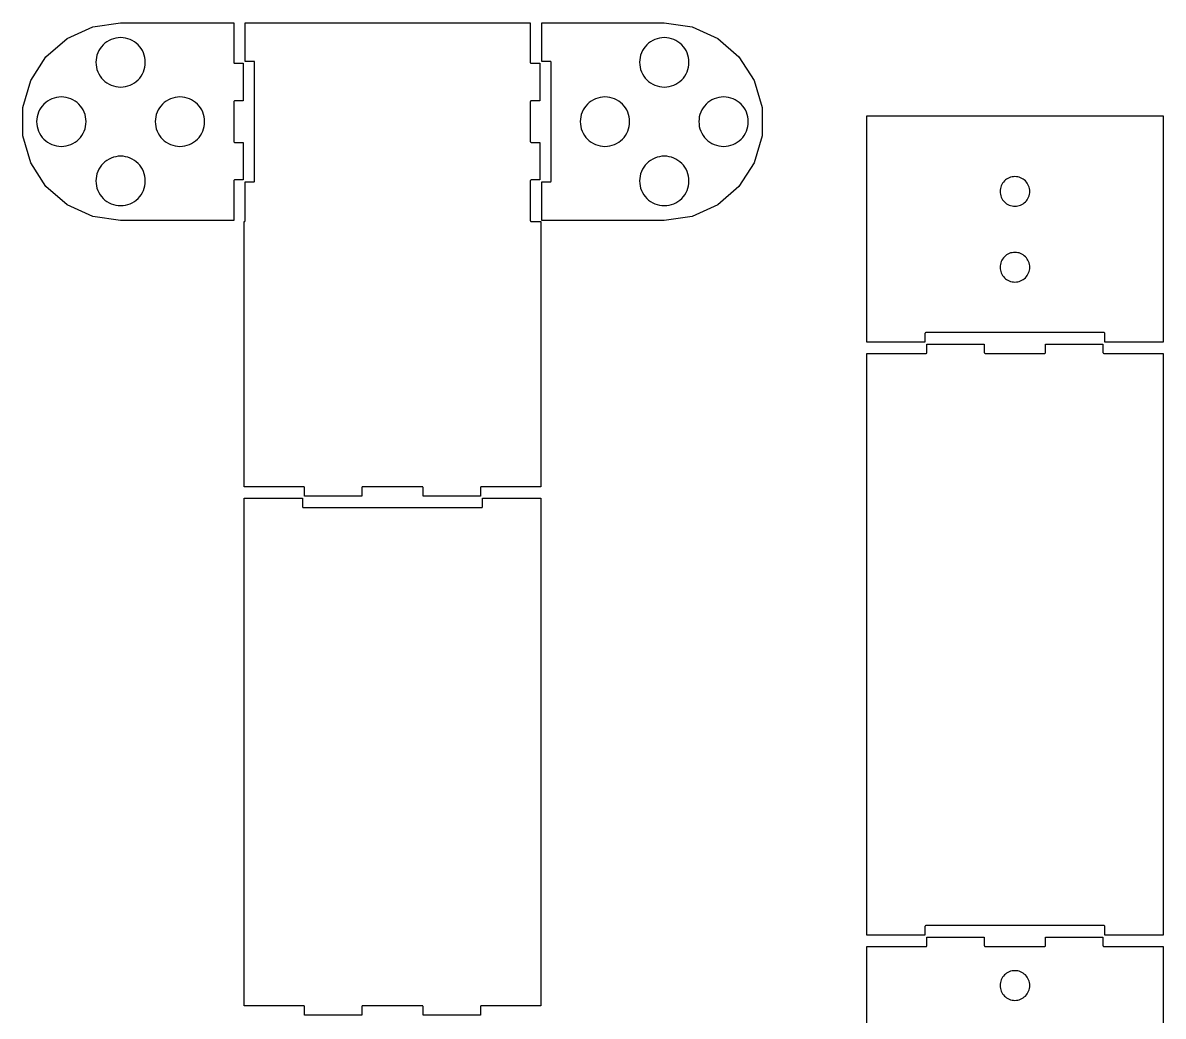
# Model space of a CAD drawing. Header units: millimetres. Extents: x 105 to 221, y 329 to 679.
# Drawn here: x 105.5 to 220.9, y 578.6 to 679.1 of the extents above; entities that cross this region are included whole.
import ezdxf

# ---------------------------------------------------------------- set-up
doc = ezdxf.new("R2010")
doc.units = ezdxf.units.MM

msp = doc.modelspace()

# ---------------------------------------------------------------- linework, layer by layer
for p, q in [((109.99, 677.47), (112.58, 678.65)), ((112.58, 678.65), (115.39, 679.06)), ((115.39, 679.06), (126.84, 679.06)), ((126.84, 679.06), (126.84, 675.06)), ((127.99, 679.06), (156.84, 679.06)), ((127.99, 675.16), (127.99, 679.06)), ((127.99, 679.06), (127.99, 679.06)), ((156.84, 679.06), (156.84, 675.06)), ((157.99, 679.06), (170.39, 679.06)), ((157.99, 675.16), (157.99, 679.06)), ((157.99, 679.06), (157.99, 679.06)), ((170.39, 679.06), (173.21, 678.65)), ((173.21, 678.65), (175.8, 677.47)), ((107.84, 675.61), (109.99, 677.47)), ((114.22, 677.26), (114.01, 677.14)), ((114.44, 677.37), (114.22, 677.26)), ((114.67, 677.45), (114.44, 677.37)), ((114.91, 677.51), (114.67, 677.45)), ((115.15, 677.55), (114.91, 677.51)), ((115.39, 677.56), (115.15, 677.55)), ((115.64, 677.55), (115.39, 677.56)), ((115.88, 677.51), (115.64, 677.55)), ((116.12, 677.45), (115.88, 677.51)), ((116.35, 677.37), (116.12, 677.45)), ((116.57, 677.26), (116.35, 677.37)), ((116.78, 677.14), (116.57, 677.26)), ((169.22, 677.26), (169.01, 677.14)), ((169.44, 677.37), (169.22, 677.26)), ((169.67, 677.45), (169.44, 677.37)), ((169.91, 677.51), (169.67, 677.45)), ((170.15, 677.55), (169.91, 677.51)), ((170.39, 677.56), (170.15, 677.55)), ((170.64, 677.55), (170.39, 677.56)), ((170.88, 677.51), (170.64, 677.55)), ((171.12, 677.45), (170.88, 677.51)), ((171.35, 677.37), (171.12, 677.45)), ((171.57, 677.26), (171.35, 677.37)), ((171.78, 677.14), (171.57, 677.26)), ((175.8, 677.47), (177.95, 675.61)), ((113.19, 676.24), (113.08, 676.01)), ((113.32, 676.45), (113.19, 676.24)), ((113.46, 676.64), (113.32, 676.45)), ((113.63, 676.83), (113.46, 676.64)), ((113.81, 676.99), (113.63, 676.83)), ((114.01, 677.14), (113.81, 676.99)), ((116.98, 676.99), (116.78, 677.14)), ((117.16, 676.83), (116.98, 676.99)), ((117.33, 676.64), (117.16, 676.83)), ((117.47, 676.45), (117.33, 676.64)), ((117.6, 676.24), (117.47, 676.45)), ((117.7, 676.01), (117.6, 676.24)), ((168.19, 676.24), (168.08, 676.01)), ((168.32, 676.45), (168.19, 676.24)), ((168.46, 676.64), (168.32, 676.45)), ((168.63, 676.83), (168.46, 676.64)), ((168.81, 676.99), (168.63, 676.83)), ((169.01, 677.14), (168.81, 676.99)), ((171.98, 676.99), (171.78, 677.14)), ((172.16, 676.83), (171.98, 676.99)), ((172.33, 676.64), (172.16, 676.83)), ((172.47, 676.45), (172.33, 676.64)), ((172.6, 676.24), (172.47, 676.45)), ((172.7, 676.01), (172.6, 676.24)), ((106.3, 673.21), (107.84, 675.61)), ((112.91, 675.3), (112.89, 675.06)), ((112.89, 675.06), (112.91, 674.81)), ((112.94, 675.55), (112.91, 675.3)), ((113, 675.78), (112.94, 675.55)), ((113.08, 676.01), (113, 675.78)), ((117.79, 675.78), (117.7, 676.01)), ((117.85, 675.55), (117.79, 675.78)), ((117.88, 675.3), (117.85, 675.55)), ((117.89, 675.06), (117.88, 675.3)), ((117.88, 674.81), (117.89, 675.06)), ((117.89, 675.06), (117.89, 675.06)), ((126.84, 675.06), (126.84, 675.04)), ((126.84, 675.04), (126.85, 675.02)), ((126.85, 675.02), (126.86, 675)), ((126.86, 675), (126.87, 674.99)), ((126.87, 674.99), (126.89, 674.97)), ((126.89, 674.97), (126.9, 674.97)), ((126.9, 674.97), (126.92, 674.96)), ((126.92, 674.96), (126.94, 674.96)), ((126.94, 674.96), (127.79, 674.96)), ((127.79, 674.96), (127.79, 671.16)), ((128.85, 675.16), (127.99, 675.16)), ((128.87, 675.16), (128.85, 675.16)), ((128.89, 675.15), (128.87, 675.16)), ((128.9, 675.14), (128.89, 675.15)), ((128.92, 675.13), (128.9, 675.14)), ((128.93, 675.11), (128.92, 675.13)), ((128.94, 675.1), (128.93, 675.11)), ((128.95, 675.08), (128.94, 675.1)), ((128.95, 675.06), (128.95, 675.08)), ((128.95, 663.06), (128.95, 675.06)), ((156.84, 675.06), (156.84, 675.04)), ((156.84, 675.04), (156.85, 675.02)), ((156.85, 675.02), (156.86, 675)), ((156.86, 675), (156.87, 674.99)), ((156.87, 674.99), (156.89, 674.97)), ((156.89, 674.97), (156.9, 674.97)), ((156.9, 674.97), (156.92, 674.96)), ((156.92, 674.96), (156.94, 674.96)), ((156.94, 674.96), (157.79, 674.96)), ((157.79, 674.96), (157.79, 671.16)), ((158.85, 675.16), (157.99, 675.16)), ((158.87, 675.16), (158.85, 675.16)), ((158.89, 675.15), (158.87, 675.16)), ((158.9, 675.14), (158.89, 675.15)), ((158.92, 675.13), (158.9, 675.14)), ((158.93, 675.11), (158.92, 675.13)), ((158.94, 675.1), (158.93, 675.11)), ((158.95, 675.08), (158.94, 675.1)), ((158.95, 675.06), (158.95, 675.08)), ((158.95, 663.06), (158.95, 675.06)), ((167.91, 675.3), (167.89, 675.06)), ((167.89, 675.06), (167.91, 674.81)), ((167.94, 675.55), (167.91, 675.3)), ((168, 675.78), (167.94, 675.55)), ((168.08, 676.01), (168, 675.78)), ((172.79, 675.78), (172.7, 676.01)), ((172.85, 675.55), (172.79, 675.78)), ((172.88, 675.3), (172.85, 675.55)), ((172.89, 675.06), (172.88, 675.3)), ((172.88, 674.81), (172.89, 675.06)), ((172.89, 675.06), (172.89, 675.06)), ((177.95, 675.61), (179.49, 673.21)), ((112.91, 674.81), (112.94, 674.57)), ((112.94, 674.57), (113, 674.33)), ((113, 674.33), (113.08, 674.1)), ((113.08, 674.1), (113.19, 673.88)), ((113.19, 673.88), (113.32, 673.67)), ((117.47, 673.67), (117.6, 673.88)), ((117.6, 673.88), (117.7, 674.1)), ((117.7, 674.1), (117.79, 674.33)), ((117.79, 674.33), (117.85, 674.57)), ((117.85, 674.57), (117.88, 674.81)), ((167.91, 674.81), (167.94, 674.57)), ((167.94, 674.57), (168, 674.33)), ((168, 674.33), (168.08, 674.1)), ((168.08, 674.1), (168.19, 673.88)), ((168.19, 673.88), (168.32, 673.67)), ((172.47, 673.67), (172.6, 673.88)), ((172.6, 673.88), (172.7, 674.1)), ((172.7, 674.1), (172.79, 674.33)), ((172.79, 674.33), (172.85, 674.57)), ((172.85, 674.57), (172.88, 674.81)), ((105.5, 670.48), (106.3, 673.21)), ((113.32, 673.67), (113.46, 673.47)), ((113.46, 673.47), (113.63, 673.29)), ((113.63, 673.29), (113.81, 673.12)), ((113.81, 673.12), (114.01, 672.98)), ((114.01, 672.98), (114.22, 672.85)), ((114.22, 672.85), (114.44, 672.75)), ((114.44, 672.75), (114.67, 672.67)), ((114.67, 672.67), (114.91, 672.61)), ((115.88, 672.61), (116.12, 672.67)), ((116.12, 672.67), (116.35, 672.75)), ((116.35, 672.75), (116.57, 672.85)), ((116.57, 672.85), (116.78, 672.98)), ((116.78, 672.98), (116.98, 673.12)), ((116.98, 673.12), (117.16, 673.29)), ((117.16, 673.29), (117.33, 673.47)), ((117.33, 673.47), (117.47, 673.67)), ((168.32, 673.67), (168.46, 673.47)), ((168.46, 673.47), (168.63, 673.29)), ((168.63, 673.29), (168.81, 673.12)), ((168.81, 673.12), (169.01, 672.98)), ((169.01, 672.98), (169.22, 672.85)), ((169.22, 672.85), (169.44, 672.75)), ((169.44, 672.75), (169.67, 672.67)), ((169.67, 672.67), (169.91, 672.61)), ((170.88, 672.61), (171.12, 672.67)), ((171.12, 672.67), (171.35, 672.75)), ((171.35, 672.75), (171.57, 672.85)), ((171.57, 672.85), (171.78, 672.98)), ((171.78, 672.98), (171.98, 673.12)), ((171.98, 673.12), (172.16, 673.29)), ((172.16, 673.29), (172.33, 673.47)), ((172.33, 673.47), (172.47, 673.67)), ((179.49, 673.21), (180.29, 670.48)), ((108.91, 671.51), (108.67, 671.45)), ((109.15, 671.55), (108.91, 671.51)), ((109.39, 671.56), (109.15, 671.55)), ((109.64, 671.55), (109.39, 671.56)), ((109.88, 671.51), (109.64, 671.55)), ((110.12, 671.45), (109.88, 671.51)), ((114.91, 672.61), (115.15, 672.57)), ((115.15, 672.57), (115.39, 672.56)), ((115.39, 672.56), (115.64, 672.57)), ((115.64, 672.57), (115.88, 672.61)), ((120.91, 671.51), (120.67, 671.45)), ((121.15, 671.55), (120.91, 671.51)), ((121.39, 671.56), (121.15, 671.55)), ((121.64, 671.55), (121.39, 671.56)), ((121.88, 671.51), (121.64, 671.55)), ((122.12, 671.45), (121.88, 671.51)), ((163.91, 671.51), (163.67, 671.45)), ((164.15, 671.55), (163.91, 671.51)), ((164.39, 671.56), (164.15, 671.55)), ((164.64, 671.55), (164.39, 671.56)), ((164.88, 671.51), (164.64, 671.55)), ((165.12, 671.45), (164.88, 671.51)), ((169.91, 672.61), (170.15, 672.57)), ((170.15, 672.57), (170.39, 672.56)), ((170.39, 672.56), (170.64, 672.57)), ((170.64, 672.57), (170.88, 672.61)), ((175.91, 671.51), (175.67, 671.45)), ((176.15, 671.55), (175.91, 671.51)), ((176.39, 671.56), (176.15, 671.55)), ((176.64, 671.55), (176.39, 671.56)), ((176.88, 671.51), (176.64, 671.55)), ((177.12, 671.45), (176.88, 671.51)), ((105.5, 667.63), (105.5, 670.48)), ((107.32, 670.45), (107.19, 670.24)), ((107.46, 670.64), (107.32, 670.45)), ((107.63, 670.83), (107.46, 670.64)), ((107.81, 670.99), (107.63, 670.83)), ((108.01, 671.14), (107.81, 670.99)), ((108.22, 671.26), (108.01, 671.14)), ((108.44, 671.37), (108.22, 671.26)), ((108.67, 671.45), (108.44, 671.37)), ((110.35, 671.37), (110.12, 671.45)), ((110.57, 671.26), (110.35, 671.37)), ((110.78, 671.14), (110.57, 671.26)), ((110.98, 670.99), (110.78, 671.14)), ((111.16, 670.83), (110.98, 670.99)), ((111.33, 670.64), (111.16, 670.83)), ((111.47, 670.45), (111.33, 670.64)), ((111.6, 670.24), (111.47, 670.45)), ((119.32, 670.45), (119.19, 670.24)), ((119.46, 670.64), (119.32, 670.45)), ((119.63, 670.83), (119.46, 670.64)), ((119.81, 670.99), (119.63, 670.83)), ((120.01, 671.14), (119.81, 670.99)), ((120.22, 671.26), (120.01, 671.14)), ((120.44, 671.37), (120.22, 671.26)), ((120.67, 671.45), (120.44, 671.37)), ((122.35, 671.37), (122.12, 671.45)), ((122.57, 671.26), (122.35, 671.37)), ((122.78, 671.14), (122.57, 671.26)), ((122.98, 670.99), (122.78, 671.14)), ((123.16, 670.83), (122.98, 670.99)), ((123.33, 670.64), (123.16, 670.83)), ((123.47, 670.45), (123.33, 670.64)), ((123.6, 670.24), (123.47, 670.45)), ((126.85, 671.1), (126.84, 671.08)), ((126.84, 671.08), (126.84, 671.06)), ((126.84, 671.06), (126.84, 667.06)), ((126.86, 671.11), (126.85, 671.1)), ((126.87, 671.13), (126.86, 671.11)), ((126.89, 671.14), (126.87, 671.13)), ((126.9, 671.15), (126.89, 671.14)), ((126.92, 671.16), (126.9, 671.15)), ((126.94, 671.16), (126.92, 671.16)), ((127.79, 671.16), (126.94, 671.16)), ((156.85, 671.1), (156.84, 671.08)), ((156.84, 671.08), (156.84, 671.06)), ((156.84, 671.06), (156.84, 667.06)), ((156.86, 671.11), (156.85, 671.1)), ((156.87, 671.13), (156.86, 671.11)), ((156.89, 671.14), (156.87, 671.13)), ((156.9, 671.15), (156.89, 671.14)), ((156.92, 671.16), (156.9, 671.15)), ((156.94, 671.16), (156.92, 671.16)), ((157.79, 671.16), (156.94, 671.16)), ((162.32, 670.45), (162.19, 670.24)), ((162.46, 670.64), (162.32, 670.45)), ((162.63, 670.83), (162.46, 670.64)), ((162.81, 670.99), (162.63, 670.83)), ((163.01, 671.14), (162.81, 670.99)), ((163.22, 671.26), (163.01, 671.14)), ((163.44, 671.37), (163.22, 671.26)), ((163.67, 671.45), (163.44, 671.37)), ((165.35, 671.37), (165.12, 671.45)), ((165.57, 671.26), (165.35, 671.37)), ((165.78, 671.14), (165.57, 671.26)), ((165.98, 670.99), (165.78, 671.14)), ((166.16, 670.83), (165.98, 670.99)), ((166.33, 670.64), (166.16, 670.83)), ((166.47, 670.45), (166.33, 670.64)), ((166.6, 670.24), (166.47, 670.45)), ((174.32, 670.45), (174.19, 670.24)), ((174.46, 670.64), (174.32, 670.45)), ((174.63, 670.83), (174.46, 670.64)), ((174.81, 670.99), (174.63, 670.83)), ((175.01, 671.14), (174.81, 670.99)), ((175.22, 671.26), (175.01, 671.14)), ((175.44, 671.37), (175.22, 671.26)), ((175.67, 671.45), (175.44, 671.37)), ((177.35, 671.37), (177.12, 671.45)), ((177.57, 671.26), (177.35, 671.37)), ((177.78, 671.14), (177.57, 671.26)), ((177.98, 670.99), (177.78, 671.14)), ((178.16, 670.83), (177.98, 670.99)), ((178.33, 670.64), (178.16, 670.83)), ((178.47, 670.45), (178.33, 670.64)), ((178.6, 670.24), (178.47, 670.45)), ((180.29, 670.48), (180.29, 667.63)), ((106.91, 669.3), (106.89, 669.06)), ((106.94, 669.55), (106.91, 669.3)), ((107, 669.78), (106.94, 669.55)), ((107.08, 670.01), (107, 669.78)), ((107.19, 670.24), (107.08, 670.01)), ((111.7, 670.01), (111.6, 670.24)), ((111.79, 669.78), (111.7, 670.01)), ((111.85, 669.55), (111.79, 669.78)), ((111.88, 669.3), (111.85, 669.55)), ((111.89, 669.06), (111.88, 669.3)), ((118.91, 669.3), (118.89, 669.06)), ((118.94, 669.55), (118.91, 669.3)), ((119, 669.78), (118.94, 669.55)), ((119.08, 670.01), (119, 669.78)), ((119.19, 670.24), (119.08, 670.01)), ((123.7, 670.01), (123.6, 670.24)), ((123.79, 669.78), (123.7, 670.01)), ((123.85, 669.55), (123.79, 669.78)), ((123.88, 669.3), (123.85, 669.55)), ((123.89, 669.06), (123.88, 669.3)), ((161.91, 669.3), (161.89, 669.06)), ((161.94, 669.55), (161.91, 669.3)), ((162, 669.78), (161.94, 669.55)), ((162.08, 670.01), (162, 669.78)), ((162.19, 670.24), (162.08, 670.01)), ((166.7, 670.01), (166.6, 670.24)), ((166.79, 669.78), (166.7, 670.01)), ((166.85, 669.55), (166.79, 669.78)), ((166.88, 669.3), (166.85, 669.55)), ((166.89, 669.06), (166.88, 669.3)), ((173.91, 669.3), (173.89, 669.06)), ((173.94, 669.55), (173.91, 669.3)), ((174, 669.78), (173.94, 669.55)), ((174.08, 670.01), (174, 669.78)), ((174.19, 670.24), (174.08, 670.01)), ((178.7, 670.01), (178.6, 670.24)), ((178.79, 669.78), (178.7, 670.01)), ((178.85, 669.55), (178.79, 669.78)), ((178.88, 669.3), (178.85, 669.55)), ((178.89, 669.06), (178.88, 669.3)), ((190.87, 669.66), (220.87, 669.66)), ((190.87, 646.76), (190.87, 669.66)), ((190.87, 669.66), (190.87, 669.66)), ((220.87, 669.66), (220.87, 646.76)), ((106.89, 669.06), (106.91, 668.81)), ((106.91, 668.81), (106.94, 668.57)), ((106.94, 668.57), (107, 668.33)), ((107, 668.33), (107.08, 668.1)), ((107.08, 668.1), (107.19, 667.88)), ((111.6, 667.88), (111.7, 668.1)), ((111.7, 668.1), (111.79, 668.33)), ((111.79, 668.33), (111.85, 668.57)), ((111.85, 668.57), (111.88, 668.81)), ((111.88, 668.81), (111.89, 669.06)), ((111.89, 669.06), (111.89, 669.06)), ((118.89, 669.06), (118.91, 668.81)), ((118.91, 668.81), (118.94, 668.57)), ((118.94, 668.57), (119, 668.33)), ((119, 668.33), (119.08, 668.1)), ((119.08, 668.1), (119.19, 667.88)), ((123.6, 667.88), (123.7, 668.1)), ((123.7, 668.1), (123.79, 668.33)), ((123.79, 668.33), (123.85, 668.57)), ((123.85, 668.57), (123.88, 668.81)), ((123.88, 668.81), (123.89, 669.06)), ((123.89, 669.06), (123.89, 669.06)), ((161.89, 669.06), (161.91, 668.81)), ((161.91, 668.81), (161.94, 668.57)), ((161.94, 668.57), (162, 668.33)), ((162, 668.33), (162.08, 668.1)), ((162.08, 668.1), (162.19, 667.88)), ((166.6, 667.88), (166.7, 668.1)), ((166.7, 668.1), (166.79, 668.33)), ((166.79, 668.33), (166.85, 668.57)), ((166.85, 668.57), (166.88, 668.81)), ((166.88, 668.81), (166.89, 669.06)), ((166.89, 669.06), (166.89, 669.06)), ((173.89, 669.06), (173.91, 668.81)), ((173.91, 668.81), (173.94, 668.57)), ((173.94, 668.57), (174, 668.33)), ((174, 668.33), (174.08, 668.1)), ((174.08, 668.1), (174.19, 667.88)), ((178.6, 667.88), (178.7, 668.1)), ((178.7, 668.1), (178.79, 668.33)), ((178.79, 668.33), (178.85, 668.57)), ((178.85, 668.57), (178.88, 668.81)), ((178.88, 668.81), (178.89, 669.06)), ((178.89, 669.06), (178.89, 669.06)), ((106.3, 664.9), (105.5, 667.63)), ((107.19, 667.88), (107.32, 667.67)), ((107.32, 667.67), (107.46, 667.47)), ((107.46, 667.47), (107.63, 667.29)), ((107.63, 667.29), (107.81, 667.12)), ((107.81, 667.12), (108.01, 666.98)), ((108.01, 666.98), (108.22, 666.85)), ((108.22, 666.85), (108.44, 666.75)), ((110.35, 666.75), (110.57, 666.85)), ((110.57, 666.85), (110.78, 666.98)), ((110.78, 666.98), (110.98, 667.12)), ((110.98, 667.12), (111.16, 667.29)), ((111.16, 667.29), (111.33, 667.47)), ((111.33, 667.47), (111.47, 667.67)), ((111.47, 667.67), (111.6, 667.88)), ((119.19, 667.88), (119.32, 667.67)), ((119.32, 667.67), (119.46, 667.47)), ((119.46, 667.47), (119.63, 667.29)), ((119.63, 667.29), (119.81, 667.12)), ((119.81, 667.12), (120.01, 666.98)), ((120.01, 666.98), (120.22, 666.85)), ((120.22, 666.85), (120.44, 666.75)), ((122.35, 666.75), (122.57, 666.85)), ((122.57, 666.85), (122.78, 666.98)), ((122.78, 666.98), (122.98, 667.12)), ((122.98, 667.12), (123.16, 667.29)), ((123.16, 667.29), (123.33, 667.47)), ((123.33, 667.47), (123.47, 667.67)), ((123.47, 667.67), (123.6, 667.88)), ((126.84, 667.06), (126.84, 667.04)), ((126.84, 667.04), (126.85, 667.02)), ((126.85, 667.02), (126.86, 667)), ((126.86, 667), (126.87, 666.99)), ((126.87, 666.99), (126.89, 666.97)), ((126.89, 666.97), (126.9, 666.97)), ((126.9, 666.97), (126.92, 666.96)), ((126.92, 666.96), (126.94, 666.96)), ((126.94, 666.96), (127.79, 666.96)), ((127.79, 666.96), (127.79, 663.16)), ((156.84, 667.06), (156.84, 667.04)), ((156.84, 667.04), (156.85, 667.02)), ((156.85, 667.02), (156.86, 667)), ((156.86, 667), (156.87, 666.99)), ((156.87, 666.99), (156.89, 666.97)), ((156.89, 666.97), (156.9, 666.97)), ((156.9, 666.97), (156.92, 666.96)), ((156.92, 666.96), (156.94, 666.96)), ((156.94, 666.96), (157.79, 666.96)), ((157.79, 666.96), (157.79, 663.16)), ((162.19, 667.88), (162.32, 667.67)), ((162.32, 667.67), (162.46, 667.47)), ((162.46, 667.47), (162.63, 667.29)), ((162.63, 667.29), (162.81, 667.12)), ((162.81, 667.12), (163.01, 666.98)), ((163.01, 666.98), (163.22, 666.85)), ((163.22, 666.85), (163.44, 666.75)), ((165.35, 666.75), (165.57, 666.85)), ((165.57, 666.85), (165.78, 666.98)), ((165.78, 666.98), (165.98, 667.12)), ((165.98, 667.12), (166.16, 667.29)), ((166.16, 667.29), (166.33, 667.47)), ((166.33, 667.47), (166.47, 667.67)), ((166.47, 667.67), (166.6, 667.88)), ((174.19, 667.88), (174.32, 667.67)), ((174.32, 667.67), (174.46, 667.47)), ((174.46, 667.47), (174.63, 667.29)), ((174.63, 667.29), (174.81, 667.12)), ((174.81, 667.12), (175.01, 666.98)), ((175.01, 666.98), (175.22, 666.85)), ((175.22, 666.85), (175.44, 666.75)), ((177.35, 666.75), (177.57, 666.85)), ((177.57, 666.85), (177.78, 666.98)), ((177.78, 666.98), (177.98, 667.12)), ((177.98, 667.12), (178.16, 667.29)), ((178.16, 667.29), (178.33, 667.47)), ((178.33, 667.47), (178.47, 667.67)), ((178.47, 667.67), (178.6, 667.88)), ((180.29, 667.63), (179.49, 664.9)), ((108.44, 666.75), (108.67, 666.67)), ((108.67, 666.67), (108.91, 666.61)), ((108.91, 666.61), (109.15, 666.57)), ((109.15, 666.57), (109.39, 666.56)), ((109.39, 666.56), (109.64, 666.57)), ((109.64, 666.57), (109.88, 666.61)), ((109.88, 666.61), (110.12, 666.67)), ((110.12, 666.67), (110.35, 666.75)), ((120.44, 666.75), (120.67, 666.67)), ((120.67, 666.67), (120.91, 666.61)), ((120.91, 666.61), (121.15, 666.57)), ((121.15, 666.57), (121.39, 666.56)), ((121.39, 666.56), (121.64, 666.57)), ((121.64, 666.57), (121.88, 666.61)), ((121.88, 666.61), (122.12, 666.67)), ((122.12, 666.67), (122.35, 666.75)), ((163.44, 666.75), (163.67, 666.67)), ((163.67, 666.67), (163.91, 666.61)), ((163.91, 666.61), (164.15, 666.57)), ((164.15, 666.57), (164.39, 666.56)), ((164.39, 666.56), (164.64, 666.57)), ((164.64, 666.57), (164.88, 666.61)), ((164.88, 666.61), (165.12, 666.67)), ((165.12, 666.67), (165.35, 666.75)), ((175.44, 666.75), (175.67, 666.67)), ((175.67, 666.67), (175.91, 666.61)), ((175.91, 666.61), (176.15, 666.57)), ((176.15, 666.57), (176.39, 666.56)), ((176.39, 666.56), (176.64, 666.57)), ((176.64, 666.57), (176.88, 666.61)), ((176.88, 666.61), (177.12, 666.67)), ((177.12, 666.67), (177.35, 666.75)), ((107.84, 662.51), (106.3, 664.9)), ((113.46, 664.64), (113.32, 664.45)), ((113.63, 664.83), (113.46, 664.64)), ((113.81, 664.99), (113.63, 664.83)), ((114.01, 665.14), (113.81, 664.99)), ((114.22, 665.26), (114.01, 665.14)), ((114.44, 665.37), (114.22, 665.26)), ((114.67, 665.45), (114.44, 665.37)), ((114.91, 665.51), (114.67, 665.45)), ((115.15, 665.55), (114.91, 665.51)), ((115.39, 665.56), (115.15, 665.55)), ((115.64, 665.55), (115.39, 665.56)), ((115.88, 665.51), (115.64, 665.55)), ((116.12, 665.45), (115.88, 665.51)), ((116.35, 665.37), (116.12, 665.45)), ((116.57, 665.26), (116.35, 665.37)), ((116.78, 665.14), (116.57, 665.26)), ((116.98, 664.99), (116.78, 665.14)), ((117.16, 664.83), (116.98, 664.99)), ((117.33, 664.64), (117.16, 664.83)), ((117.47, 664.45), (117.33, 664.64)), ((168.46, 664.64), (168.32, 664.45)), ((168.63, 664.83), (168.46, 664.64)), ((168.81, 664.99), (168.63, 664.83)), ((169.01, 665.14), (168.81, 664.99)), ((169.22, 665.26), (169.01, 665.14)), ((169.44, 665.37), (169.22, 665.26)), ((169.67, 665.45), (169.44, 665.37)), ((169.91, 665.51), (169.67, 665.45)), ((170.15, 665.55), (169.91, 665.51)), ((170.39, 665.56), (170.15, 665.55)), ((170.64, 665.55), (170.39, 665.56)), ((170.88, 665.51), (170.64, 665.55)), ((171.12, 665.45), (170.88, 665.51)), ((171.35, 665.37), (171.12, 665.45)), ((171.57, 665.26), (171.35, 665.37)), ((171.78, 665.14), (171.57, 665.26)), ((171.98, 664.99), (171.78, 665.14)), ((172.16, 664.83), (171.98, 664.99)), ((172.33, 664.64), (172.16, 664.83)), ((172.47, 664.45), (172.33, 664.64)), ((179.49, 664.9), (177.95, 662.51)), ((112.94, 663.55), (112.91, 663.3)), ((113, 663.78), (112.94, 663.55)), ((113.08, 664.01), (113, 663.78)), ((113.19, 664.24), (113.08, 664.01)), ((113.32, 664.45), (113.19, 664.24)), ((117.6, 664.24), (117.47, 664.45)), ((117.7, 664.01), (117.6, 664.24)), ((117.79, 663.78), (117.7, 664.01)), ((117.85, 663.55), (117.79, 663.78)), ((117.88, 663.3), (117.85, 663.55)), ((167.94, 663.55), (167.91, 663.3)), ((168, 663.78), (167.94, 663.55)), ((168.08, 664.01), (168, 663.78)), ((168.19, 664.24), (168.08, 664.01)), ((168.32, 664.45), (168.19, 664.24)), ((172.6, 664.24), (172.47, 664.45)), ((172.7, 664.01), (172.6, 664.24)), ((172.79, 663.78), (172.7, 664.01)), ((172.85, 663.55), (172.79, 663.78)), ((172.88, 663.3), (172.85, 663.55)), ((205.43, 663.43), (205.29, 663.38)), ((205.58, 663.47), (205.43, 663.43)), ((205.72, 663.49), (205.58, 663.47)), ((205.87, 663.5), (205.72, 663.49)), ((206.02, 663.49), (205.87, 663.5)), ((206.16, 663.47), (206.02, 663.49)), ((206.3, 663.43), (206.16, 663.47)), ((206.44, 663.38), (206.3, 663.43)), ((109.99, 660.64), (107.84, 662.51)), ((112.91, 663.3), (112.89, 663.06)), ((112.89, 663.06), (112.91, 662.81)), ((112.91, 662.81), (112.94, 662.57)), ((112.94, 662.57), (113, 662.33)), ((113, 662.33), (113.08, 662.1)), ((117.7, 662.1), (117.79, 662.33)), ((117.79, 662.33), (117.85, 662.57)), ((117.85, 662.57), (117.88, 662.81)), ((117.89, 663.06), (117.88, 663.3)), ((117.88, 662.81), (117.89, 663.06)), ((117.89, 663.06), (117.89, 663.06)), ((126.85, 663.1), (126.84, 663.08)), ((126.84, 663.08), (126.84, 663.06)), ((126.84, 663.06), (126.84, 659.06)), ((126.86, 663.11), (126.85, 663.1)), ((126.87, 663.13), (126.86, 663.11)), ((126.89, 663.14), (126.87, 663.13)), ((126.9, 663.15), (126.89, 663.14)), ((126.92, 663.16), (126.9, 663.15)), ((126.94, 663.16), (126.92, 663.16)), ((127.79, 663.16), (126.94, 663.16)), ((127.99, 659.06), (127.99, 662.96)), ((127.99, 662.96), (128.85, 662.96)), ((128.85, 662.96), (128.87, 662.96)), ((128.87, 662.96), (128.89, 662.97)), ((128.89, 662.97), (128.9, 662.97)), ((128.9, 662.97), (128.92, 662.99)), ((128.92, 662.99), (128.93, 663)), ((128.93, 663), (128.94, 663.02)), ((128.94, 663.02), (128.95, 663.04)), ((128.95, 663.04), (128.95, 663.06)), ((156.85, 663.1), (156.84, 663.08)), ((156.84, 663.08), (156.84, 663.06)), ((156.84, 663.06), (156.84, 659.06)), ((156.86, 663.11), (156.85, 663.1)), ((156.87, 663.13), (156.86, 663.11)), ((156.89, 663.14), (156.87, 663.13)), ((156.9, 663.15), (156.89, 663.14)), ((156.92, 663.16), (156.9, 663.15)), ((156.94, 663.16), (156.92, 663.16)), ((157.79, 663.16), (156.94, 663.16)), ((157.99, 659.06), (157.99, 662.96)), ((157.99, 662.96), (158.85, 662.96)), ((158.85, 662.96), (158.87, 662.96)), ((158.87, 662.96), (158.89, 662.97)), ((158.89, 662.97), (158.9, 662.97)), ((158.9, 662.97), (158.92, 662.99)), ((158.92, 662.99), (158.93, 663)), ((158.93, 663), (158.94, 663.02)), ((158.94, 663.02), (158.95, 663.04)), ((158.95, 663.04), (158.95, 663.06)), ((167.91, 663.3), (167.89, 663.06)), ((167.89, 663.06), (167.91, 662.81)), ((167.91, 662.81), (167.94, 662.57)), ((167.94, 662.57), (168, 662.33)), ((168, 662.33), (168.08, 662.1)), ((172.7, 662.1), (172.79, 662.33)), ((172.79, 662.33), (172.85, 662.57)), ((172.85, 662.57), (172.88, 662.81)), ((172.89, 663.06), (172.88, 663.3)), ((172.88, 662.81), (172.89, 663.06)), ((172.89, 663.06), (172.89, 663.06)), ((177.95, 662.51), (175.8, 660.64)), ((204.4, 662.29), (204.38, 662.14)), ((204.43, 662.43), (204.4, 662.29)), ((204.48, 662.57), (204.43, 662.43)), ((204.55, 662.71), (204.48, 662.57)), ((204.62, 662.83), (204.55, 662.71)), ((204.71, 662.95), (204.62, 662.83)), ((204.81, 663.06), (204.71, 662.95)), ((204.92, 663.16), (204.81, 663.06)), ((205.03, 663.25), (204.92, 663.16)), ((205.16, 663.32), (205.03, 663.25)), ((205.29, 663.38), (205.16, 663.32)), ((206.58, 663.32), (206.44, 663.38)), ((206.7, 663.25), (206.58, 663.32)), ((206.82, 663.16), (206.7, 663.25)), ((206.93, 663.06), (206.82, 663.16)), ((207.03, 662.95), (206.93, 663.06)), ((207.12, 662.83), (207.03, 662.95)), ((207.19, 662.71), (207.12, 662.83)), ((207.25, 662.57), (207.19, 662.71)), ((207.3, 662.43), (207.25, 662.57)), ((207.34, 662.29), (207.3, 662.43)), ((207.36, 662.14), (207.34, 662.29)), ((113.08, 662.1), (113.19, 661.88)), ((113.19, 661.88), (113.32, 661.67)), ((113.32, 661.67), (113.46, 661.47)), ((113.46, 661.47), (113.63, 661.29)), ((113.63, 661.29), (113.81, 661.12)), ((113.81, 661.12), (114.01, 660.98)), ((116.78, 660.98), (116.98, 661.12)), ((116.98, 661.12), (117.16, 661.29)), ((117.16, 661.29), (117.33, 661.47)), ((117.33, 661.47), (117.47, 661.67)), ((117.47, 661.67), (117.6, 661.88)), ((117.6, 661.88), (117.7, 662.1)), ((168.08, 662.1), (168.19, 661.88)), ((168.19, 661.88), (168.32, 661.67)), ((168.32, 661.67), (168.46, 661.47)), ((168.46, 661.47), (168.63, 661.29)), ((168.63, 661.29), (168.81, 661.12)), ((168.81, 661.12), (169.01, 660.98)), ((171.78, 660.98), (171.98, 661.12)), ((171.98, 661.12), (172.16, 661.29)), ((172.16, 661.29), (172.33, 661.47)), ((172.33, 661.47), (172.47, 661.67)), ((172.47, 661.67), (172.6, 661.88)), ((172.6, 661.88), (172.7, 662.1)), ((204.38, 662.14), (204.37, 662)), ((204.37, 662), (204.38, 661.85)), ((204.38, 661.85), (204.4, 661.71)), ((204.4, 661.71), (204.43, 661.56)), ((204.43, 661.56), (204.48, 661.42)), ((204.48, 661.42), (204.55, 661.29)), ((204.55, 661.29), (204.62, 661.16)), ((204.62, 661.16), (204.71, 661.05)), ((207.03, 661.05), (207.12, 661.16)), ((207.12, 661.16), (207.19, 661.29)), ((207.19, 661.29), (207.25, 661.42)), ((207.25, 661.42), (207.3, 661.56)), ((207.3, 661.56), (207.34, 661.71)), ((207.34, 661.71), (207.36, 661.85)), ((207.37, 662), (207.36, 662.14)), ((207.36, 661.85), (207.37, 662)), ((207.37, 662), (207.37, 662)), ((112.58, 659.46), (109.99, 660.64)), ((114.01, 660.98), (114.22, 660.85)), ((114.22, 660.85), (114.44, 660.75)), ((114.44, 660.75), (114.67, 660.67)), ((114.67, 660.67), (114.91, 660.61)), ((114.91, 660.61), (115.15, 660.57)), ((115.15, 660.57), (115.39, 660.56)), ((115.39, 660.56), (115.64, 660.57)), ((115.64, 660.57), (115.88, 660.61)), ((115.88, 660.61), (116.12, 660.67)), ((116.12, 660.67), (116.35, 660.75)), ((116.35, 660.75), (116.57, 660.85)), ((116.57, 660.85), (116.78, 660.98)), ((169.01, 660.98), (169.22, 660.85)), ((169.22, 660.85), (169.44, 660.75)), ((169.44, 660.75), (169.67, 660.67)), ((169.67, 660.67), (169.91, 660.61)), ((169.91, 660.61), (170.15, 660.57)), ((170.15, 660.57), (170.39, 660.56)), ((170.39, 660.56), (170.64, 660.57)), ((170.64, 660.57), (170.88, 660.61)), ((170.88, 660.61), (171.12, 660.67)), ((171.12, 660.67), (171.35, 660.75)), ((171.35, 660.75), (171.57, 660.85)), ((171.57, 660.85), (171.78, 660.98)), ((175.8, 660.64), (173.21, 659.46)), ((204.71, 661.05), (204.81, 660.94)), ((204.81, 660.94), (204.92, 660.84)), ((204.92, 660.84), (205.03, 660.75)), ((205.03, 660.75), (205.16, 660.68)), ((205.16, 660.68), (205.29, 660.61)), ((205.29, 660.61), (205.43, 660.56)), ((205.43, 660.56), (205.58, 660.53)), ((205.58, 660.53), (205.72, 660.51)), ((205.72, 660.51), (205.87, 660.5)), ((205.87, 660.5), (206.02, 660.51)), ((206.02, 660.51), (206.16, 660.53)), ((206.16, 660.53), (206.3, 660.56)), ((206.3, 660.56), (206.44, 660.61)), ((206.44, 660.61), (206.58, 660.68)), ((206.58, 660.68), (206.7, 660.75)), ((206.7, 660.75), (206.82, 660.84)), ((206.82, 660.84), (206.93, 660.94)), ((206.93, 660.94), (207.03, 661.05)), ((115.39, 659.06), (112.58, 659.46)), ((126.84, 659.06), (115.39, 659.06)), ((126.84, 659.06), (126.84, 659.06)), ((127.89, 632.11), (127.89, 658.96)), ((127.89, 658.96), (127.91, 658.96)), ((127.91, 658.96), (127.93, 658.97)), ((127.93, 658.97), (127.95, 658.97)), ((127.95, 658.97), (127.97, 658.99)), ((127.97, 658.99), (127.98, 659)), ((127.98, 659), (127.99, 659.02)), ((127.99, 659.04), (127.99, 659.06)), ((127.99, 659.02), (127.99, 659.04)), ((156.84, 659.06), (156.84, 659.04)), ((156.84, 659.04), (156.85, 659.02)), ((156.85, 659.02), (156.86, 659)), ((156.86, 659), (156.87, 658.99)), ((156.87, 658.99), (156.89, 658.97)), ((156.89, 658.97), (156.9, 658.97)), ((156.9, 658.97), (156.92, 658.96)), ((156.92, 658.96), (156.94, 658.96)), ((156.94, 658.96), (157.89, 658.96)), ((157.89, 658.96), (157.89, 632.11)), ((170.39, 659.06), (157.99, 659.06)), ((173.21, 659.46), (170.39, 659.06)), ((204.81, 655.39), (204.71, 655.28)), ((204.92, 655.49), (204.81, 655.39)), ((205.03, 655.58), (204.92, 655.49)), ((205.16, 655.65), (205.03, 655.58)), ((205.29, 655.72), (205.16, 655.65)), ((205.43, 655.77), (205.29, 655.72)), ((205.58, 655.8), (205.43, 655.77)), ((205.72, 655.82), (205.58, 655.8)), ((205.87, 655.83), (205.72, 655.82)), ((206.02, 655.82), (205.87, 655.83)), ((206.16, 655.8), (206.02, 655.82)), ((206.3, 655.77), (206.16, 655.8)), ((206.44, 655.72), (206.3, 655.77)), ((206.58, 655.65), (206.44, 655.72)), ((206.7, 655.58), (206.58, 655.65)), ((206.82, 655.49), (206.7, 655.58)), ((206.93, 655.39), (206.82, 655.49)), ((207.03, 655.28), (206.93, 655.39)), ((204.38, 654.48), (204.37, 654.33)), ((204.37, 654.33), (204.38, 654.18)), ((204.4, 654.62), (204.38, 654.48)), ((204.38, 654.18), (204.4, 654.04)), ((204.43, 654.77), (204.4, 654.62)), ((204.48, 654.91), (204.43, 654.77)), ((204.55, 655.04), (204.48, 654.91)), ((204.62, 655.16), (204.55, 655.04)), ((204.71, 655.28), (204.62, 655.16)), ((207.12, 655.16), (207.03, 655.28)), ((207.19, 655.04), (207.12, 655.16)), ((207.25, 654.91), (207.19, 655.04)), ((207.3, 654.77), (207.25, 654.91)), ((207.34, 654.62), (207.3, 654.77)), ((207.36, 654.48), (207.34, 654.62)), ((207.34, 654.04), (207.36, 654.18)), ((207.37, 654.33), (207.36, 654.48)), ((207.36, 654.18), (207.37, 654.33)), ((207.37, 654.33), (207.37, 654.33)), ((204.4, 654.04), (204.43, 653.9)), ((204.43, 653.9), (204.48, 653.76)), ((204.48, 653.76), (204.55, 653.62)), ((204.55, 653.62), (204.62, 653.5)), ((204.62, 653.5), (204.71, 653.38)), ((204.71, 653.38), (204.81, 653.27)), ((204.81, 653.27), (204.92, 653.17)), ((204.92, 653.17), (205.03, 653.08)), ((205.03, 653.08), (205.16, 653.01)), ((205.16, 653.01), (205.29, 652.95)), ((206.44, 652.95), (206.58, 653.01)), ((206.58, 653.01), (206.7, 653.08)), ((206.7, 653.08), (206.82, 653.17)), ((206.82, 653.17), (206.93, 653.27)), ((206.93, 653.27), (207.03, 653.38)), ((207.03, 653.38), (207.12, 653.5)), ((207.12, 653.5), (207.19, 653.62)), ((207.19, 653.62), (207.25, 653.76)), ((207.25, 653.76), (207.3, 653.9)), ((207.3, 653.9), (207.34, 654.04)), ((205.29, 652.95), (205.43, 652.9)), ((205.43, 652.9), (205.58, 652.86)), ((205.58, 652.86), (205.72, 652.84)), ((205.72, 652.84), (205.87, 652.83)), ((205.87, 652.83), (206.02, 652.84)), ((206.02, 652.84), (206.16, 652.86)), ((206.16, 652.86), (206.3, 652.9)), ((206.3, 652.9), (206.44, 652.95)), ((196.78, 647.66), (196.77, 647.64)), ((196.77, 647.64), (196.77, 647.62)), ((196.77, 647.62), (196.77, 646.76)), ((196.79, 647.67), (196.78, 647.66)), ((196.8, 647.69), (196.79, 647.67)), ((196.81, 647.7), (196.8, 647.69)), ((196.83, 647.71), (196.81, 647.7)), ((196.85, 647.72), (196.83, 647.71)), ((196.87, 647.72), (196.85, 647.72)), ((214.87, 647.72), (196.87, 647.72)), ((214.89, 647.72), (214.87, 647.72)), ((214.91, 647.71), (214.89, 647.72)), ((214.92, 647.7), (214.91, 647.71)), ((214.94, 647.69), (214.92, 647.7)), ((214.95, 647.67), (214.94, 647.69)), ((214.96, 647.66), (214.95, 647.67)), ((214.97, 647.64), (214.96, 647.66)), ((214.97, 647.62), (214.97, 647.64)), ((214.97, 646.76), (214.97, 647.62)), ((196.77, 646.76), (190.87, 646.76)), ((196.97, 645.71), (196.97, 646.56)), ((196.97, 646.56), (202.77, 646.56)), ((202.77, 646.56), (202.77, 645.71)), ((208.97, 645.71), (208.97, 646.56)), ((208.97, 646.56), (214.77, 646.56)), ((214.77, 646.56), (214.77, 645.71)), ((220.87, 646.76), (214.97, 646.76)), ((190.87, 586.76), (190.87, 645.61)), ((190.87, 645.61), (196.87, 645.61)), ((196.87, 645.61), (196.89, 645.61)), ((196.89, 645.61), (196.91, 645.62)), ((196.91, 645.62), (196.92, 645.63)), ((196.92, 645.63), (196.94, 645.64)), ((196.94, 645.64), (196.95, 645.66)), ((196.95, 645.66), (196.96, 645.67)), ((196.96, 645.67), (196.97, 645.69)), ((196.97, 645.69), (196.97, 645.71)), ((202.77, 645.71), (202.77, 645.69)), ((202.77, 645.69), (202.78, 645.67)), ((202.78, 645.67), (202.79, 645.66)), ((202.79, 645.66), (202.8, 645.64)), ((202.8, 645.64), (202.81, 645.63)), ((202.81, 645.63), (202.83, 645.62)), ((202.83, 645.62), (202.85, 645.61)), ((202.85, 645.61), (202.87, 645.61)), ((202.87, 645.61), (208.87, 645.61)), ((208.87, 645.61), (208.89, 645.61)), ((208.89, 645.61), (208.91, 645.62)), ((208.91, 645.62), (208.92, 645.63)), ((208.92, 645.63), (208.94, 645.64)), ((208.94, 645.64), (208.95, 645.66)), ((208.95, 645.66), (208.96, 645.67)), ((208.96, 645.67), (208.97, 645.69)), ((208.97, 645.69), (208.97, 645.71)), ((214.77, 645.71), (214.77, 645.69)), ((214.77, 645.69), (214.78, 645.67)), ((214.78, 645.67), (214.79, 645.66)), ((214.79, 645.66), (214.8, 645.64)), ((214.8, 645.64), (214.81, 645.63)), ((214.81, 645.63), (214.83, 645.62)), ((214.83, 645.62), (214.85, 645.61)), ((214.85, 645.61), (214.87, 645.61)), ((214.87, 645.61), (220.87, 645.61)), ((220.87, 645.61), (220.87, 586.76)), ((220.87, 645.61), (220.87, 645.61)), ((133.89, 632.11), (127.89, 632.11)), ((133.91, 632.11), (133.89, 632.11)), ((133.93, 632.11), (133.91, 632.11)), ((133.95, 632.1), (133.93, 632.11)), ((133.97, 632.08), (133.95, 632.1)), ((133.98, 632.07), (133.97, 632.08)), ((133.99, 632.05), (133.98, 632.07)), ((133.99, 632.03), (133.99, 632.05)), ((133.99, 632.01), (133.99, 632.03)), ((133.99, 631.16), (133.99, 632.01)), ((139.79, 631.16), (133.99, 631.16)), ((139.8, 632.03), (139.79, 632.01)), ((139.79, 632.01), (139.79, 631.16)), ((139.81, 632.07), (139.8, 632.05)), ((139.8, 632.05), (139.8, 632.03)), ((139.82, 632.08), (139.81, 632.07)), ((139.84, 632.1), (139.82, 632.08)), ((139.86, 632.11), (139.84, 632.1)), ((139.88, 632.11), (139.86, 632.11)), ((139.89, 632.11), (139.88, 632.11)), ((145.89, 632.11), (139.89, 632.11)), ((145.91, 632.11), (145.89, 632.11)), ((145.93, 632.11), (145.91, 632.11)), ((145.95, 632.1), (145.93, 632.11)), ((145.97, 632.08), (145.95, 632.1)), ((145.98, 632.07), (145.97, 632.08)), ((145.99, 632.05), (145.98, 632.07)), ((145.99, 632.03), (145.99, 632.05)), ((145.99, 632.01), (145.99, 632.03)), ((145.99, 631.16), (145.99, 632.01)), ((151.79, 631.16), (145.99, 631.16)), ((151.8, 632.03), (151.79, 632.01)), ((151.79, 632.01), (151.79, 631.16)), ((151.81, 632.07), (151.8, 632.05)), ((151.8, 632.05), (151.8, 632.03)), ((151.82, 632.08), (151.81, 632.07)), ((151.84, 632.1), (151.82, 632.08)), ((151.86, 632.11), (151.84, 632.1)), ((151.88, 632.11), (151.86, 632.11)), ((151.89, 632.11), (151.88, 632.11)), ((157.89, 632.11), (151.89, 632.11)), ((127.89, 579.61), (127.89, 630.96)), ((127.89, 630.96), (133.79, 630.96)), ((133.79, 630.96), (133.79, 630.11)), ((133.79, 630.11), (133.8, 630.09)), ((133.8, 630.09), (133.8, 630.07)), ((133.8, 630.07), (133.81, 630.05)), ((133.81, 630.05), (133.82, 630.04)), ((133.82, 630.04), (133.84, 630.03)), ((133.84, 630.03), (133.86, 630.02)), ((133.86, 630.02), (133.88, 630.01)), ((133.88, 630.01), (133.89, 630.01)), ((133.89, 630.01), (151.89, 630.01)), ((151.89, 630.01), (151.91, 630.01)), ((151.91, 630.01), (151.93, 630.02)), ((151.93, 630.02), (151.95, 630.03)), ((151.95, 630.03), (151.97, 630.04)), ((151.97, 630.04), (151.98, 630.05)), ((151.98, 630.05), (151.99, 630.07)), ((151.99, 630.11), (151.99, 630.96)), ((151.99, 630.96), (157.89, 630.96)), ((151.99, 630.09), (151.99, 630.11)), ((151.99, 630.07), (151.99, 630.09)), ((157.89, 630.96), (157.89, 579.61)), ((157.89, 630.96), (157.89, 630.96)), ((196.78, 587.66), (196.77, 587.64)), ((196.77, 587.64), (196.77, 587.62)), ((196.77, 587.62), (196.77, 586.76)), ((196.79, 587.67), (196.78, 587.66)), ((196.8, 587.69), (196.79, 587.67)), ((196.81, 587.7), (196.8, 587.69)), ((196.83, 587.71), (196.81, 587.7)), ((196.85, 587.72), (196.83, 587.71)), ((196.87, 587.72), (196.85, 587.72)), ((214.87, 587.72), (196.87, 587.72)), ((214.89, 587.72), (214.87, 587.72)), ((214.91, 587.71), (214.89, 587.72)), ((214.92, 587.7), (214.91, 587.71)), ((214.94, 587.69), (214.92, 587.7)), ((214.95, 587.67), (214.94, 587.69)), ((214.96, 587.66), (214.95, 587.67)), ((214.97, 587.64), (214.96, 587.66)), ((214.97, 587.62), (214.97, 587.64)), ((214.97, 586.76), (214.97, 587.62)), ((196.77, 586.76), (190.87, 586.76)), ((196.97, 585.71), (196.97, 586.56)), ((196.97, 586.56), (202.77, 586.56)), ((202.77, 586.56), (202.77, 585.71)), ((208.97, 585.71), (208.97, 586.56)), ((208.97, 586.56), (214.77, 586.56)), ((214.77, 586.56), (214.77, 585.71)), ((220.87, 586.76), (214.97, 586.76)), ((190.87, 536.76), (190.87, 585.61)), ((190.87, 585.61), (196.87, 585.61)), ((196.87, 585.61), (196.89, 585.61)), ((196.89, 585.61), (196.91, 585.62)), ((196.91, 585.62), (196.92, 585.63)), ((196.92, 585.63), (196.94, 585.64)), ((196.94, 585.64), (196.95, 585.66)), ((196.95, 585.66), (196.96, 585.67)), ((196.96, 585.67), (196.97, 585.69)), ((196.97, 585.69), (196.97, 585.71)), ((202.77, 585.71), (202.77, 585.69)), ((202.77, 585.69), (202.78, 585.67)), ((202.78, 585.67), (202.79, 585.66)), ((202.79, 585.66), (202.8, 585.64)), ((202.8, 585.64), (202.81, 585.63)), ((202.81, 585.63), (202.83, 585.62)), ((202.83, 585.62), (202.85, 585.61)), ((202.85, 585.61), (202.87, 585.61)), ((202.87, 585.61), (208.87, 585.61)), ((208.87, 585.61), (208.89, 585.61)), ((208.89, 585.61), (208.91, 585.62)), ((208.91, 585.62), (208.92, 585.63)), ((208.92, 585.63), (208.94, 585.64)), ((208.94, 585.64), (208.95, 585.66)), ((208.95, 585.66), (208.96, 585.67)), ((208.96, 585.67), (208.97, 585.69)), ((208.97, 585.69), (208.97, 585.71)), ((214.77, 585.71), (214.77, 585.69)), ((214.77, 585.69), (214.78, 585.67)), ((214.78, 585.67), (214.79, 585.66)), ((214.79, 585.66), (214.8, 585.64)), ((214.8, 585.64), (214.81, 585.63)), ((214.81, 585.63), (214.83, 585.62)), ((214.83, 585.62), (214.85, 585.61)), ((214.85, 585.61), (214.87, 585.61)), ((214.87, 585.61), (220.87, 585.61)), ((220.87, 585.61), (220.87, 536.76)), ((220.87, 585.61), (220.87, 585.61)), ((204.81, 582.73), (204.71, 582.62)), ((204.92, 582.82), (204.81, 582.73)), ((205.03, 582.91), (204.92, 582.82)), ((205.16, 582.99), (205.03, 582.91)), ((205.29, 583.05), (205.16, 582.99)), ((205.43, 583.1), (205.29, 583.05)), ((205.58, 583.14), (205.43, 583.1)), ((205.72, 583.16), (205.58, 583.14)), ((205.87, 583.16), (205.72, 583.16)), ((206.02, 583.16), (205.87, 583.16)), ((206.16, 583.14), (206.02, 583.16)), ((206.3, 583.1), (206.16, 583.14)), ((206.44, 583.05), (206.3, 583.1)), ((206.58, 582.99), (206.44, 583.05)), ((206.7, 582.91), (206.58, 582.99)), ((206.82, 582.82), (206.7, 582.91)), ((206.93, 582.73), (206.82, 582.82)), ((207.03, 582.62), (206.93, 582.73)), ((204.38, 581.81), (204.37, 581.66)), ((204.37, 581.66), (204.38, 581.52)), ((204.4, 581.96), (204.38, 581.81)), ((204.38, 581.52), (204.4, 581.37)), ((204.43, 582.1), (204.4, 581.96)), ((204.48, 582.24), (204.43, 582.1)), ((204.55, 582.37), (204.48, 582.24)), ((204.62, 582.5), (204.55, 582.37)), ((204.71, 582.62), (204.62, 582.5)), ((207.12, 582.5), (207.03, 582.62)), ((207.19, 582.37), (207.12, 582.5)), ((207.25, 582.24), (207.19, 582.37)), ((207.3, 582.1), (207.25, 582.24)), ((207.34, 581.96), (207.3, 582.1)), ((207.36, 581.81), (207.34, 581.96)), ((207.34, 581.37), (207.36, 581.52)), ((207.37, 581.66), (207.36, 581.81)), ((207.36, 581.52), (207.37, 581.66)), ((207.37, 581.66), (207.37, 581.66)), ((204.4, 581.37), (204.43, 581.23)), ((204.43, 581.23), (204.48, 581.09)), ((204.48, 581.09), (204.55, 580.96)), ((204.55, 580.96), (204.62, 580.83)), ((204.62, 580.83), (204.71, 580.71)), ((204.71, 580.71), (204.81, 580.6)), ((204.81, 580.6), (204.92, 580.51)), ((204.92, 580.51), (205.03, 580.42)), ((205.03, 580.42), (205.16, 580.34)), ((205.16, 580.34), (205.29, 580.28)), ((206.44, 580.28), (206.58, 580.34)), ((206.58, 580.34), (206.7, 580.42)), ((206.7, 580.42), (206.82, 580.51)), ((206.82, 580.51), (206.93, 580.6)), ((206.93, 580.6), (207.03, 580.71)), ((207.03, 580.71), (207.12, 580.83)), ((207.12, 580.83), (207.19, 580.96)), ((207.19, 580.96), (207.25, 581.09)), ((207.25, 581.09), (207.3, 581.23)), ((207.3, 581.23), (207.34, 581.37)), ((133.89, 579.61), (127.89, 579.61)), ((133.91, 579.61), (133.89, 579.61)), ((133.93, 579.61), (133.91, 579.61)), ((133.95, 579.6), (133.93, 579.61)), ((133.97, 579.58), (133.95, 579.6)), ((133.98, 579.57), (133.97, 579.58)), ((133.99, 579.55), (133.98, 579.57)), ((133.99, 579.53), (133.99, 579.55)), ((133.99, 579.51), (133.99, 579.53)), ((133.99, 578.66), (133.99, 579.51)), ((139.8, 579.53), (139.79, 579.51)), ((139.79, 579.51), (139.79, 578.66)), ((139.81, 579.57), (139.8, 579.55)), ((139.8, 579.55), (139.8, 579.53)), ((139.82, 579.58), (139.81, 579.57)), ((139.84, 579.6), (139.82, 579.58)), ((139.86, 579.61), (139.84, 579.6)), ((139.88, 579.61), (139.86, 579.61)), ((139.89, 579.61), (139.88, 579.61)), ((145.89, 579.61), (139.89, 579.61)), ((145.91, 579.61), (145.89, 579.61)), ((145.93, 579.61), (145.91, 579.61)), ((145.95, 579.6), (145.93, 579.61)), ((145.97, 579.58), (145.95, 579.6)), ((145.98, 579.57), (145.97, 579.58)), ((145.99, 579.55), (145.98, 579.57)), ((145.99, 579.53), (145.99, 579.55)), ((145.99, 579.51), (145.99, 579.53)), ((145.99, 578.66), (145.99, 579.51)), ((151.8, 579.53), (151.79, 579.51)), ((151.79, 579.51), (151.79, 578.66)), ((151.81, 579.57), (151.8, 579.55)), ((151.8, 579.55), (151.8, 579.53)), ((151.82, 579.58), (151.81, 579.57)), ((151.84, 579.6), (151.82, 579.58)), ((151.86, 579.61), (151.84, 579.6)), ((151.88, 579.61), (151.86, 579.61)), ((151.89, 579.61), (151.88, 579.61)), ((157.89, 579.61), (151.89, 579.61)), ((205.29, 580.28), (205.43, 580.23)), ((205.43, 580.23), (205.58, 580.19)), ((205.58, 580.19), (205.72, 580.17)), ((205.72, 580.17), (205.87, 580.16)), ((205.87, 580.16), (206.02, 580.17)), ((206.02, 580.17), (206.16, 580.19)), ((206.16, 580.19), (206.3, 580.23)), ((206.3, 580.23), (206.44, 580.28)), ((139.79, 578.66), (133.99, 578.66)), ((151.79, 578.66), (145.99, 578.66))]:
    msp.add_line(p, q)

doc.saveas('drawing.dxf')
